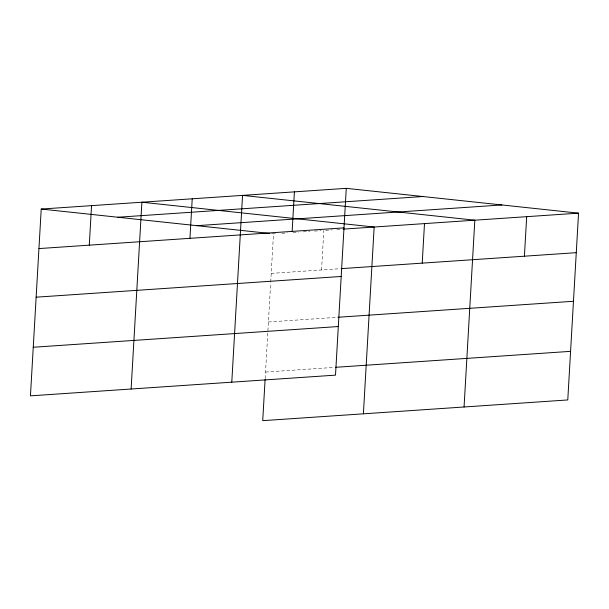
<?xml version="1.0" encoding="UTF-8"?>
<svg xmlns="http://www.w3.org/2000/svg" width="609" height="609" viewBox="0 0 609 609"><rect width="100%" height="100%" fill="white"/><g stroke="black" fill="none" stroke-linecap="round" stroke-linejoin="round"><path stroke-width="0.46" stroke-dasharray="3.04 2.28" d="M265.151 378.6L270.678 282.736M270.731 281.8L273.494 233.864L275.359 233.734M321.552 269.97L323.828 230.446M281.883 233.293L287.478 232.912M293.066 232.531L298.661 232.151M303.32 231.839L309.844 231.39M314.51 231.077L321.034 230.636M325.693 230.316L332.217 229.875M336.876 229.555L342.471 229.174M271.218 273.388L340.195 268.706M268.417 321.986L338.322 317.243M265.524 372.061L334.501 367.379M271.622 233.658L273.494 233.864"/><path stroke-width="0.91" d="M346.277 188.341L41.222 209.054L30.45 395.85L335.506 375.136L346.277 188.341L578.55 213.15L567.778 399.946L262.723 420.659L265.098 379.536M89.279 245.161L91.556 205.636M131.118 389.014L141.889 202.218L374.162 227.028L363.39 413.823M189.947 238.332L192.223 198.8M231.785 382.186L242.557 195.382L474.83 220.192L464.058 406.987M292.137 231.39L294.413 191.865M422.22 263.134L424.496 223.61M524.41 256.199L526.694 216.667M117.872 217.238L422.928 196.524M196.844 225.673L501.9 204.959M38.938 248.579L343.994 227.873M343.4 229.113L578.55 213.15M341.124 268.645L576.274 252.674M36.137 297.184L341.192 276.471M338.322 317.243L573.465 301.272M33.251 347.252L338.307 326.538M335.437 367.311L570.58 351.347M41.222 209.054L269.757 233.46"/></g></svg>
